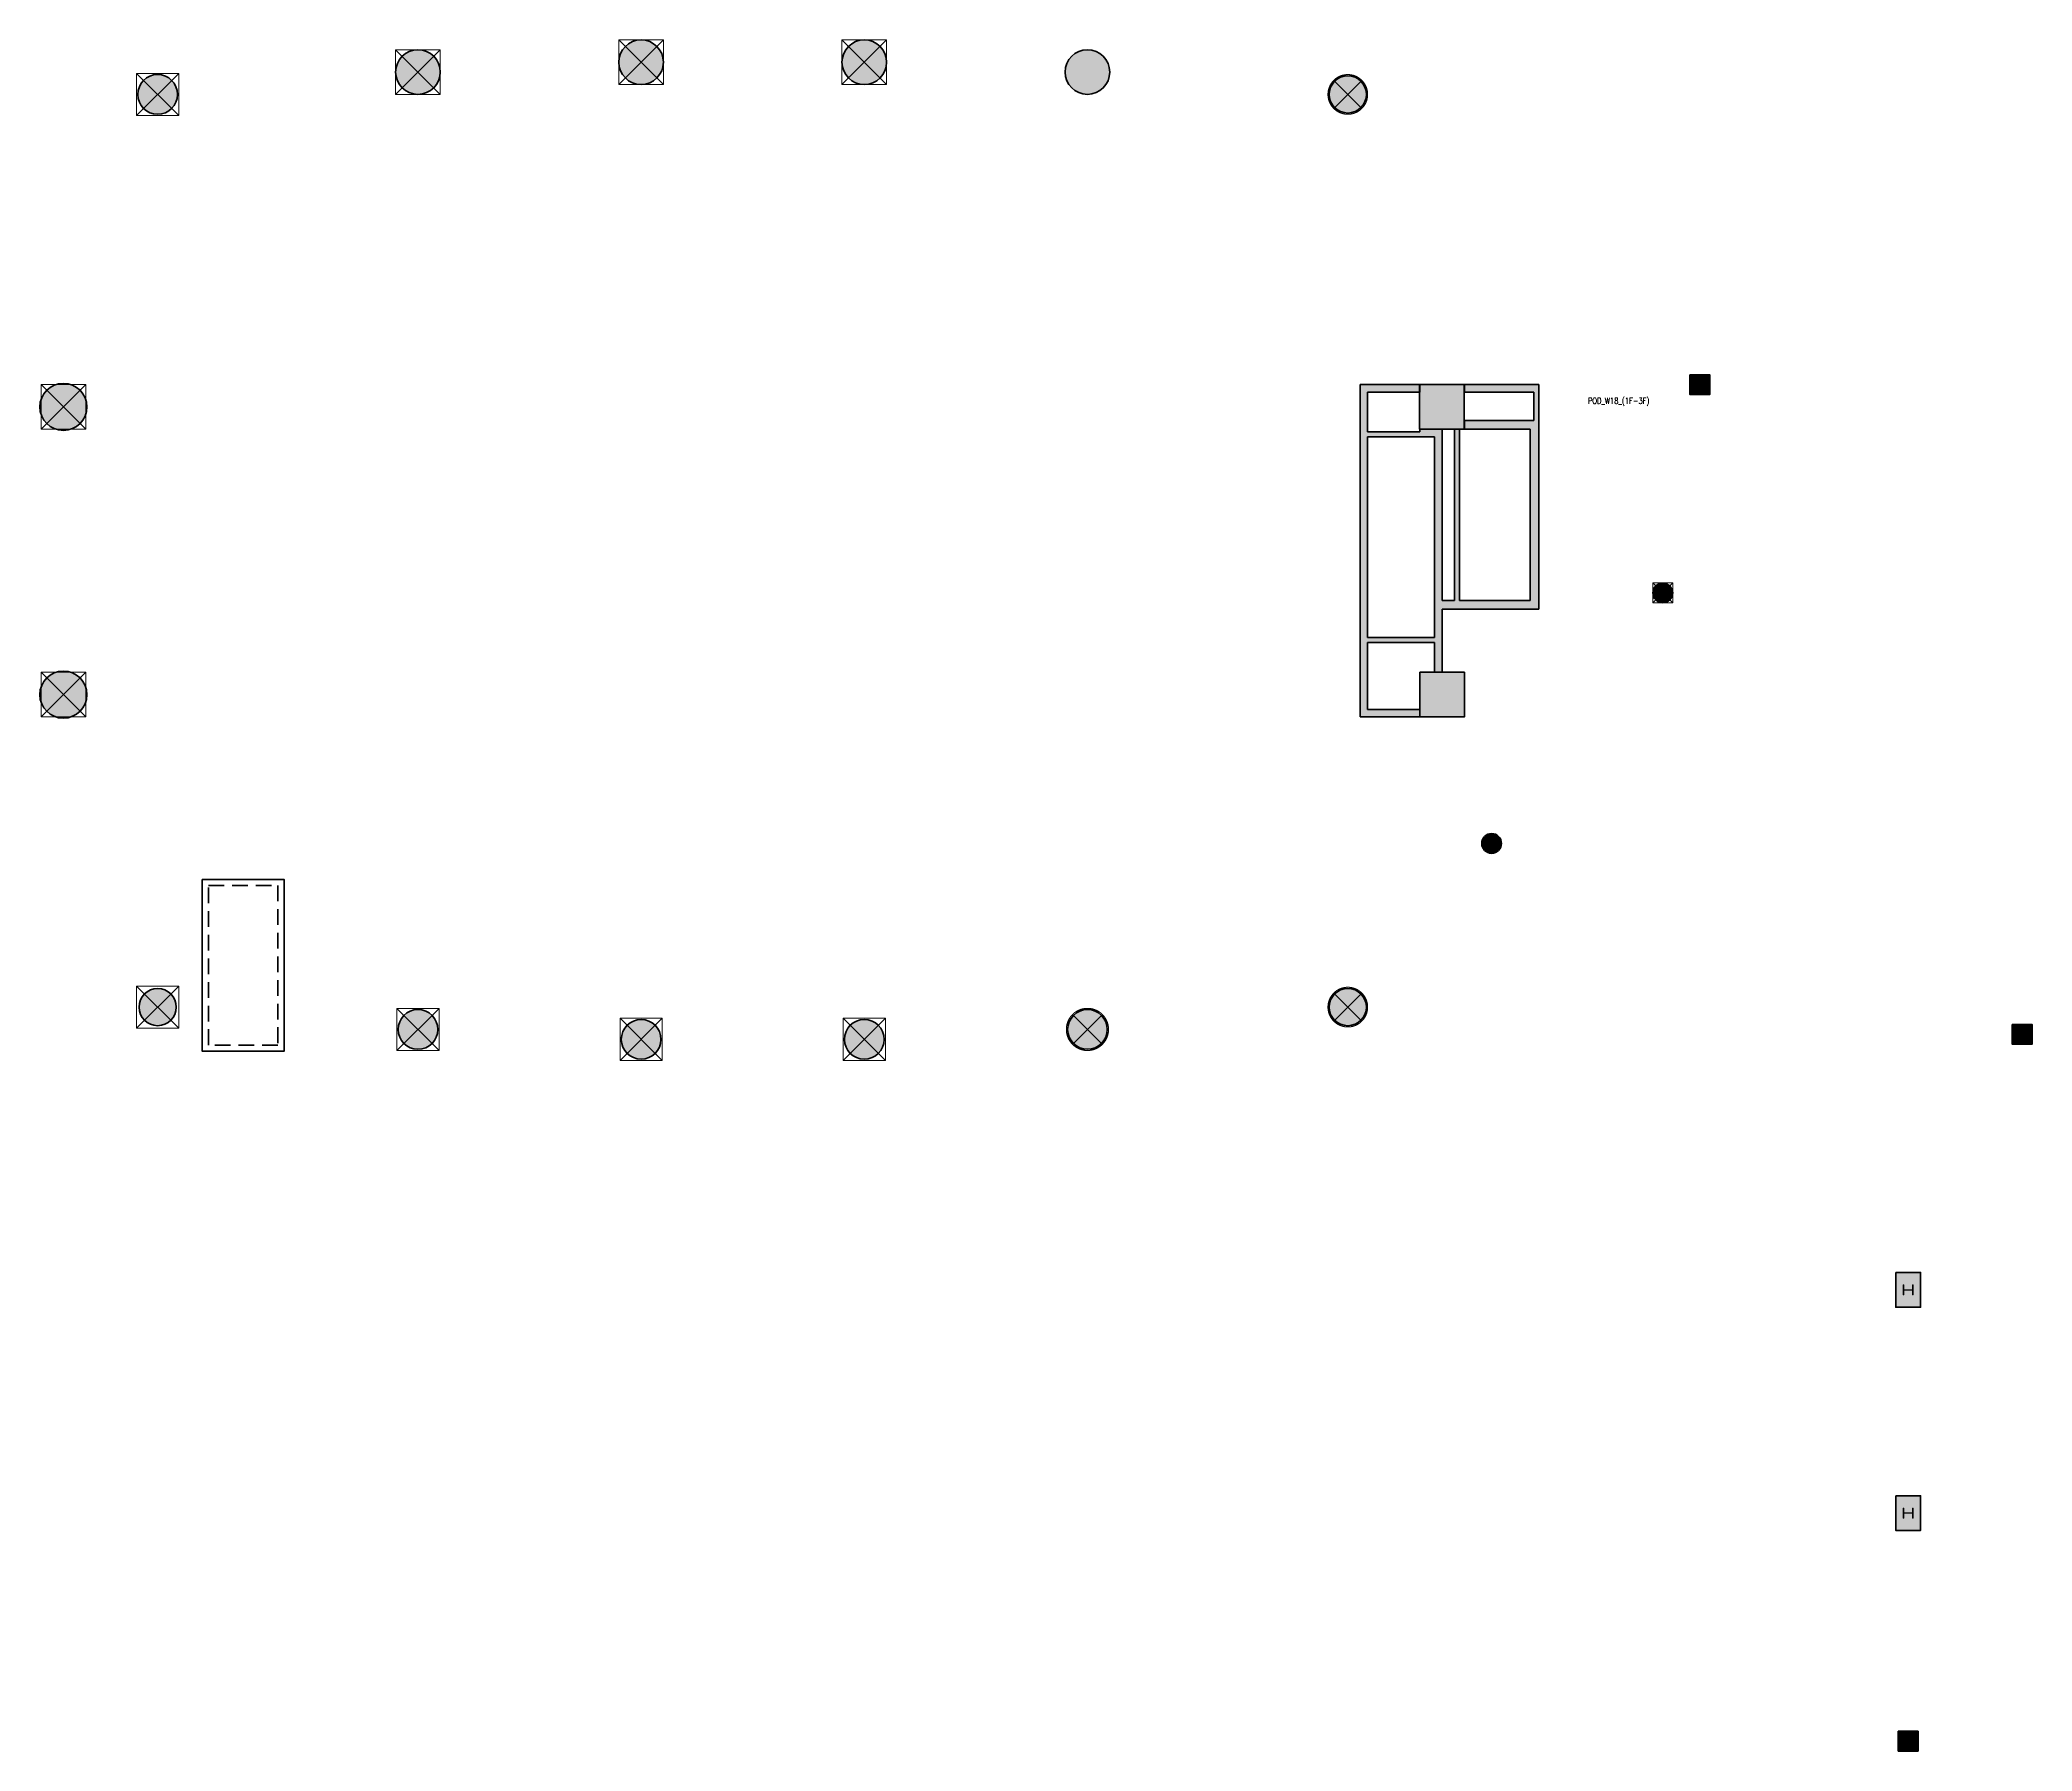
# Model space of a CAD drawing. Header units: millimetres. Extents: x 30450 to 679265, y -299204 to 155552.
# Drawn here: x 30450 to 110800, y 9600 to 78600 of the extents above; entities that cross this region are included whole.
import ezdxf

# ---------------------------------------------------------------- set-up
doc = ezdxf.new("R2010")
doc.units = ezdxf.units.MM
doc.linetypes.add('HIDDEN2', pattern=[4.7625, 3.175, -1.5875])
doc.layers.get('0').update_dxf_attribs({"lineweight": 20})
doc.layers.get('Defpoints').update_dxf_attribs({"color": 151, "lineweight": 9})
for name, color, linetype, lineweight in [('NDC_S-COLUMN', 4, 'Continuous', 40), ('NDC_S_HATCH COLUMN AND WALL', 251, 'Continuous', 13), ('NDC_S_HIDDEN', 8, 'HIDDEN2', 13), ('OF_Core wall_3(1.5F)$0$NDC_S_HATCH COLUMN AND WALL', 251, 'Continuous', 13), ('OF_Core wall_3(1.5F)$0$NDC_S_WALL', 6, 'Continuous', 35)]:
    doc.layers.add(name, color=color, linetype=linetype, lineweight=lineweight)
doc.styles.add('POD_Core wall_18.2(1.5F)$0$NDC_BAR 2', font='romans.shx', dxfattribs={"width": 0.8})

# ---------------------------------------------------------------- blocks, each defined once
blk = doc.blocks.new('cot')
at = {"layer": 'NDC_S_HATCH COLUMN AND WALL', "ltscale": 0.005}
h = blk.add_hatch(color=256, dxfattribs=at)
h.dxf.hatch_style = 1
h.paths.add_polyline_path([(-0.5, 0.5), (0.5, 0.5), (0.5, -0.5), (-0.5, -0.5)])
at = {"layer": 'NDC_S-COLUMN', "ltscale": 0.005}
blk.add_lwpolyline([(-0.5, 0.5), (0.5, 0.5), (0.5, -0.5), (-0.5, -0.5)], close=True, dxfattribs=at)
blk = doc.blocks.new('cottron')
at = {"layer": 'NDC_S_HATCH COLUMN AND WALL'}
h = blk.add_hatch(color=256, dxfattribs=at)
h.dxf.hatch_style = 1
h.paths.add_polyline_path([(-0.5, 0, 1), (0.5, 0, 1)])
at = {"layer": 'NDC_S-COLUMN', "ltscale": 0.005}
blk.add_circle((0, 0), 0.5, dxfattribs=at)
blk = doc.blocks.new('cotdung')
at = {"layer": 'NDC_S_HIDDEN'}
for p, q in [((-0.5, 0.5), (0.5, -0.5)), ((0.5, 0.5), (-0.5, -0.5))]:
    blk.add_line(p, q, dxfattribs=at)
blk.add_lwpolyline([(-0.5, 0.5), (0.5, 0.5), (0.5, -0.5), (-0.5, -0.5)], close=True, dxfattribs=at)
blk = doc.blocks.new('cottrondung')
at = {"layer": 'NDC_S_HIDDEN', "ltscale": 100}
for p, q in [((-0.354, 0.354), (0.354, -0.354)), ((0.354, 0.354), (-0.354, -0.354))]:
    blk.add_line(p, q, dxfattribs=at)
blk.add_circle((0, 0), 0.5, dxfattribs=at)
blk = doc.blocks.new('A$C6AF0583A')
at = {"color": 4, "linetype": 'ByBlock'}
for p, q in [((-179, 200), (-179, 28.5)), ((-157, 6.5), (157, 6.5)), ((179, 28.5), (179, 200)), ((-179, -28.5), (-179, -200)), ((157, -6.5), (-157, -6.5)), ((179, -200), (179, -28.5))]:
    blk.add_line(p, q, dxfattribs=at)
for points in [[(-179, -200), (-200, -200), (-200, 200), (-179, 200)], [(179, 200), (200, 200), (200, -200), (179, -200)]]:
    blk.add_lwpolyline(points, dxfattribs=at)
for centre, start, end in [((-157, 28.5), 180, 270), ((157, 28.5), 270, 0), ((-157, -28.5), 90, 180), ((157, -28.5), 0, 90)]:
    blk.add_arc(centre, 22, start, end, dxfattribs=at)
at = {"layer": 'Defpoints', "color": 4}
for p, q in [((6.5, 0), (-6.5, 0)), ((0, -6.5), (0, 6.5))]:
    blk.add_line(p, q, dxfattribs=at)

msp = doc.modelspace()

# ---------------------------------------------------------------- hatches: boundary and pattern name
at = {"layer": 'OF_Core wall_3(1.5F)$0$NDC_S_HATCH COLUMN AND WALL', "ltscale": 200}
h = msp.add_hatch(color=256, dxfattribs=at)
h.dxf.hatch_style = 1
h.paths.add_polyline_path([(90900, 64700), (87900, 64700), (87900, 64400), (90700, 64400), (90700, 63250), (87900, 63250), (87900, 62900), (90550, 62900), (90550, 56000), (87702, 56000), (87700, 62900), (87500, 62900), (87502, 56000), (87000, 56000), (87000, 62900), (86100, 62900), (86100, 62800), (84000, 62800), (84000, 64400), (86100, 64400), (86100, 64700), (83700, 64700), (83700, 51300), (86100, 51300), (86100, 51600), (84000, 51600), (84000, 54300), (86700, 54300), (86700, 53100), (87000, 53100), (87000, 55650), (90900, 55650)])
h.paths.add_polyline_path([(86700, 62600), (86700, 54500), (84000, 54500), (84000, 62600)], flags=16)

# ---------------------------------------------------------------- linework, layer by layer
at = {"layer": 'OF_Core wall_3(1.5F)$0$NDC_S_WALL'}
for p, q in [((83700, 64700), (86100, 64700)), ((83700, 51300), (83700, 64700)), ((84000, 62800), (84000, 64400)), ((84000, 64400), (86100, 64400)), ((86100, 64400), (86100, 64700)), ((87900, 64700), (90900, 64700)), ((87900, 64700), (87900, 64400)), ((87900, 64400), (90700, 64400)), ((90700, 63250), (90700, 64400)), ((90900, 64700), (90900, 55650)), ((84000, 62800), (86100, 62800)), ((86100, 62900), (86100, 62800)), ((87000, 62900), (86100, 62900)), ((87000, 62900), (87000, 56000)), ((87500, 62900), (87000, 62900)), ((87500, 62900), (87502, 56000)), ((87700, 62900), (87500, 62900)), ((90550, 62900), (87700, 62900)), ((87700, 62900), (87702, 56000)), ((87900, 63250), (90700, 63250)), ((87900, 63250), (87900, 62900)), ((90550, 56000), (90550, 62900)), ((84000, 54500), (84000, 62600)), ((84000, 62600), (86700, 62600)), ((86700, 62600), (86700, 54500)), ((87000, 56000), (87502, 56000)), ((87000, 55650), (87000, 53100)), ((90900, 55650), (87000, 55650)), ((87702, 56000), (90550, 56000)), ((86700, 54500), (84000, 54500)), ((84000, 51600), (84000, 54300)), ((86700, 54300), (84000, 54300)), ((86700, 54300), (86700, 53100)), ((86700, 53100), (87000, 53100)), ((86100, 51600), (84000, 51600)), ((86100, 51600), (86100, 51300)), ((86100, 51300), (83700, 51300))]:
    msp.add_line(p, q, dxfattribs=at)
at = {"layer": 'OF_Core wall_3(1.5F)$0$NDC_S_WALL', "ltscale": 200}
msp.add_lwpolyline([(37000, 44750), (40300, 44750), (40300, 37820), (37000, 37820)], close=True, dxfattribs=at)
at = {"layer": 'OF_Core wall_3(1.5F)$0$NDC_S_WALL', "linetype": 'HIDDEN2', "ltscale": 200}
msp.add_lwpolyline([(40050, 38070), (37250, 38070), (37250, 44500), (40050, 44500)], close=True, dxfattribs=at)

# ---------------------------------------------------------------- block references
for name, p, xscale, yscale in [('cotdung', (45700, 77300), 1800, 1800), ('cotdung', (54700, 77700), 1800, 1800), ('cotdung', (63700, 77700), 1800, 1800), ('cotdung', (35200, 76400), 1700, 1700), ('cot', (97400, 64700), 800, 800), ('cotdung', (31400, 63800), 1800, 1800), ('cot', (86998, 63798), 1800, 1800), ('cotdung', (31400, 52200), 1800, 1800), ('cot', (87000, 52200), 1800, 1800), ('cotdung', (35200, 39600), 1700, 1700), ('cotdung', (45700, 38700), 1700, 1700), ('cotdung', (54700, 38300), 1700, 1700), ('cotdung', (63700, 38300), 1700, 1700), ('cot', (110400, 38500), 800, 800), ('cot', (105800, 28200), 1000, 1400), ('cot', (105800, 19200), 1000, 1400), ('cot', (105800, 10000), 800, 800)]:
    msp.add_blockref(name, p, dxfattribs=dict(xscale=xscale, yscale=yscale))
for name, p, xscale, yscale, zscale in [('cottron', (45700, 77300), 1800, 1800, 1800), ('cottron', (45700, 77300), 1800, 1800, 1800), ('cottron', (54700, 77700), 1800, 1800, 1800), ('cottron', (54700, 77700), 1800, 1800, 1800), ('cottron', (63700, 77700), 1800, 1800, 1800), ('cottron', (63700, 77700), 1800, 1800, 1800), ('cottron', (72700, 77300), 1800, 1800, 1700), ('cottron', (72700, 77300), 1800, 1800, 1800), ('cottron', (35200, 76400), 1600, 1600, 1700), ('cottrondung', (83200, 76400), 1600, 1600, 1600), ('cottron', (83200, 76400), 1500, 1500, 1700), ('cottron', (31400, 63800), 1900, 1900, 1900), ('cotdung', (95902, 56302), 800, 800, 800), ('cottron', (95902, 56300), 800, 800, 800), ('cottron', (31400, 52200), 1900, 1900, 1900), ('cottron', (89000, 46200), 800, 800, 800), ('cottron', (35200, 39600), 1500, 1500, 1500), ('cottrondung', (83200, 39600), 1600, 1600, 1600), ('cottron', (83200, 39600), 1500, 1500, 1500), ('cottron', (45700, 38700), 1600, 1600, 1600), ('cottrondung', (72700, 38700), 1700, 1700, 1700), ('cottron', (72700, 38700), 1600, 1600, 1600), ('cottron', (54700, 38300), 1600, 1600, 1700), ('cottron', (63700, 38300), 1600, 1600, 1600)]:
    msp.add_blockref(name, p, dxfattribs=dict(xscale=xscale, yscale=yscale, zscale=zscale))
for p in [(97400, 64707), (95902, 56306), (105800, 28200), (105800, 19200)]:
    msp.add_blockref('A$C6AF0583A', p)

# ---------------------------------------------------------------- texts
at = {"layer": 'Defpoints', "style": 'POD_Core wall_18.2(1.5F)$0$NDC_BAR 2', "width": 0.8}
msp.add_text('POD_W18_(1F-3F)', height=250, dxfattribs=at).set_placement((92881, 63922))

doc.saveas('drawing.dxf')
